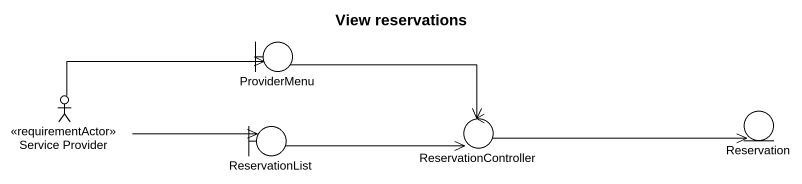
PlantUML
@startuml
title View reservations
boundary ProviderMenu
actor "Service Provider" as Service_Provider <<requirementActor>>
boundary ReservationList
control ReservationController
entity Reservation
ProviderMenu -right-> ReservationController
Service_Provider -right-> ProviderMenu
Service_Provider -right-> ReservationList
ReservationList -right-> ReservationController
ReservationController -right-> Reservation
@enduml
